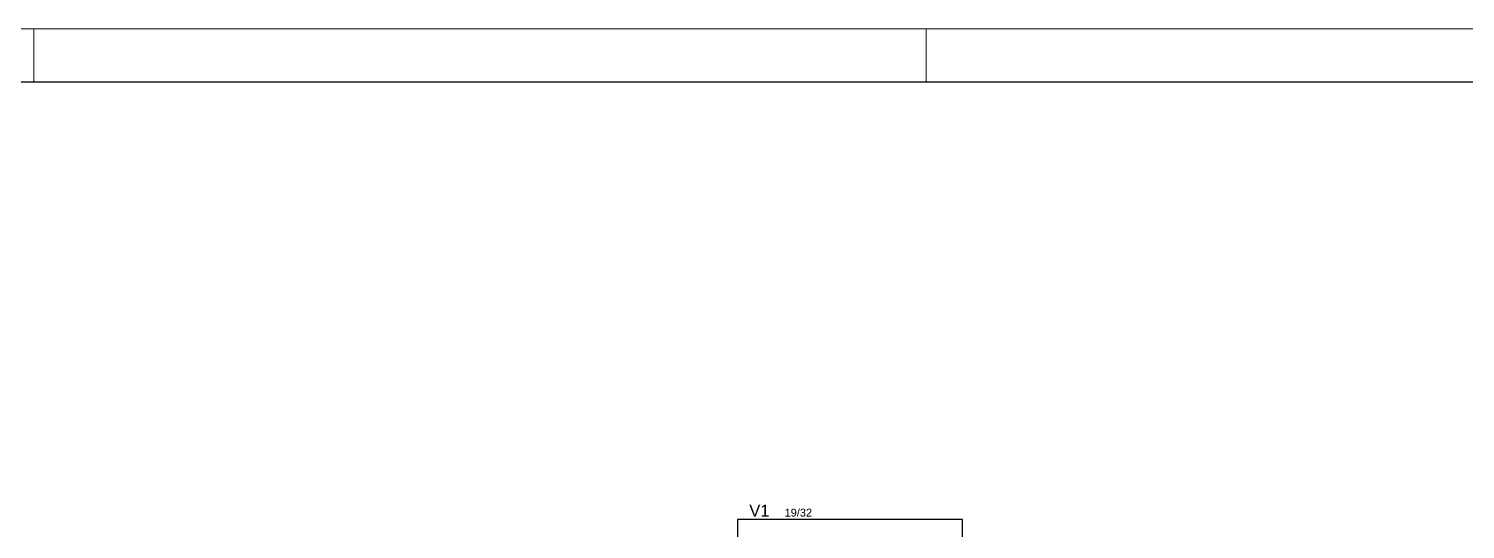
# Model space of a CAD drawing. Extents: x 3157 to 7449, y -544 to 2203.
# Drawn here: x 4169 to 5818, y 1630 to 2203 of the extents above; entities that cross this region are included whole.
import ezdxf

# ---------------------------------------------------------------- set-up
doc = ezdxf.new("R2010")
doc.units = 0
for name, color, linetype in [('ES-VIGA', 3, 'Continuous'), ('VIG-D', 2, 'Continuous'), ('VIG-N', 4, 'Continuous')]:
    doc.layers.add(name, color=color, linetype=linetype)
doc.layers.add('FOLHA', color=255, linetype='Continuous', lineweight=5)
doc.styles.add('TQS_ARIAL', font='arial.ttf')

msp = doc.modelspace()

# ---------------------------------------------------------------- linework, layer by layer
at = {"color": 30}
msp.add_line((3309.25, 2142.45), (7387.73, 2142.45), dxfattribs=at)
at = {"layer": 'ES-VIGA'}
for points in [[(4982.54, 1640.88), (4982.54, 1530.88)], [(5240.54, 1640.88), (4982.54, 1640.88)], [(5240.54, 1530.88), (5240.54, 1640.88)]]:
    msp.add_lwpolyline(points, dxfattribs=at)
at = {"layer": 'FOLHA'}
for p, q in [((3156.84, 2203.41), (7448.7, 2203.41)), ((4174.94, 2142.45), (4174.94, 2203.41)), ((5199.13, 2203.41), (5199.13, 2142.45))]:
    msp.add_line(p, q, dxfattribs=at)

# ---------------------------------------------------------------- texts
at = {"layer": 'VIG-D', "linetype": 'Continuous', "style": 'TQS_ARIAL'}
msp.add_text('19/32', height=9, dxfattribs=at).set_placement((5036.54, 1644.25))
at = {"layer": 'VIG-N', "linetype": 'Continuous', "style": 'TQS_ARIAL'}
msp.add_text('V1', height=13.5, dxfattribs=at).set_placement((4996.04, 1644.25))

doc.saveas('drawing.dxf')
